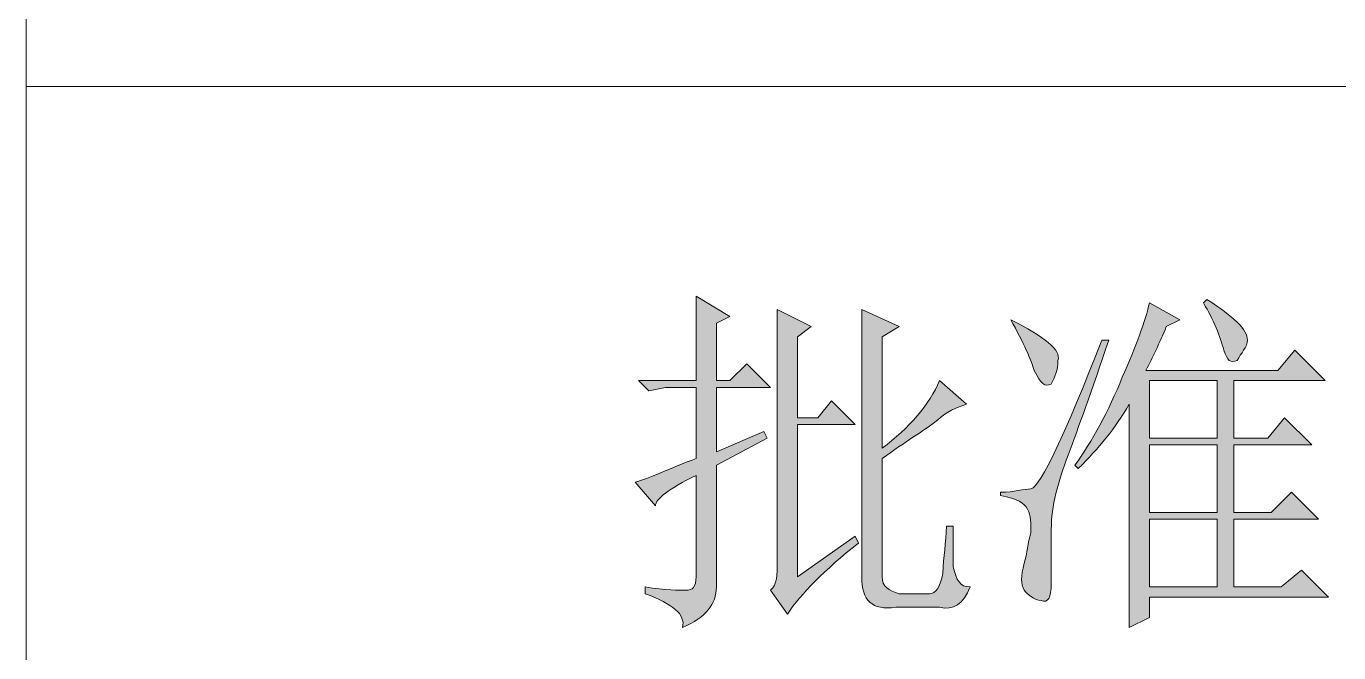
# Model space of a CAD drawing. Header units: millimetres. Extents: x 0 to 297, y 0 to 208.
# Drawn here: x 161.52 to 168.95, y 6.3 to 9.85 of the extents above; entities that cross this region are included whole.
import ezdxf

# ---------------------------------------------------------------- set-up
doc = ezdxf.new("R2010")
doc.units = ezdxf.units.MM

msp = doc.modelspace()

# ---------------------------------------------------------------- hatches: boundary and pattern name
h = msp.add_hatch(color=7)
edge = h.paths.add_edge_path(flags=0)
edge.add_spline(control_points=[(165.732883, 6.650865), (165.771336, 6.688965), (165.771336, 6.727418), (165.771336, 6.823374), (165.771336, 6.823374), (165.771336, 7.915574), (165.771336, 7.915574), (165.771336, 8.030579), (165.771336, 8.145585), (165.771336, 8.24154), (165.771336, 8.24154), (165.962894, 8.145585), (165.962894, 8.145585), (165.962894, 8.145585), (165.886342, 8.088082), (165.886342, 8.088082), (165.886342, 8.088082), (165.886342, 7.62806), (165.886342, 7.62806), (165.886342, 7.62806), (166.001347, 7.62806), (166.001347, 7.62806), (166.001347, 7.62806), (166.0779, 7.724015), (166.0779, 7.724015), (166.0779, 7.724015), (166.212308, 7.58996), (166.212308, 7.58996), (166.212308, 7.58996), (165.886342, 7.58996), (165.886342, 7.58996), (165.886342, 7.58996), (165.886342, 6.727418), (165.886342, 6.727418), (165.886342, 6.727418), (166.212308, 6.957429), (166.212308, 6.957429), (166.212308, 6.957429), (166.231358, 6.918976), (166.231358, 6.918976), (166.0398, 6.765871), (165.905392, 6.631463), (165.828839, 6.516457), (165.828839, 6.516457), (165.732883, 6.650865), (165.732883, 6.650865), (165.732883, 6.650865), (165.732883, 6.650865), (165.732883, 6.650865)], knot_values=[0, 0, 0, 0, 1, 1, 1, 2, 2, 2, 3, 3, 3, 4, 4, 4, 5, 5, 5, 6, 6, 6, 7, 7, 7, 8, 8, 8, 9, 9, 9, 10, 10, 10, 11, 11, 11, 12, 12, 12, 13, 13, 13, 14, 14, 14, 15, 15, 15, 16, 16, 16, 16], degree=3, periodic=1)
edge = h.paths.add_edge_path(flags=0)
edge.add_spline(control_points=[(166.250408, 6.727418), (166.250408, 6.727418), (166.250408, 7.934976), (166.250408, 7.934976), (166.250408, 8.030579), (166.250408, 8.126535), (166.250408, 8.24154), (166.250408, 8.24154), (166.461369, 8.145585), (166.461369, 8.145585), (166.461369, 8.145585), (166.365414, 8.088082), (166.365414, 8.088082), (166.365414, 8.088082), (166.365414, 7.455551), (166.365414, 7.455551), (166.518872, 7.570557), (166.633878, 7.704965), (166.691381, 7.839021), (166.691381, 7.839021), (166.844486, 7.704965), (166.844486, 7.704965), (166.786983, 7.685563), (166.729481, 7.666513), (166.671978, 7.60901), (166.595425, 7.551507), (166.499822, 7.494004), (166.365414, 7.398049), (166.365414, 7.398049), (166.365414, 6.727418), (166.365414, 6.727418), (166.365414, 6.669915), (166.403867, 6.650865), (166.461369, 6.631463), (166.461369, 6.631463), (166.633878, 6.631463), (166.633878, 6.631463), (166.671978, 6.631463), (166.691381, 6.669915), (166.710431, 6.746468), (166.710431, 6.842424), (166.729481, 6.918976), (166.729481, 7.014932), (166.729481, 7.014932), (166.767933, 7.014932), (166.767933, 7.014932), (166.767933, 6.938379), (166.767933, 6.861474), (166.767933, 6.784921), (166.786983, 6.708368), (166.806386, 6.669915), (166.863889, 6.669915), (166.825436, 6.57396), (166.767933, 6.53586), (166.691381, 6.55491), (166.691381, 6.55491), (166.442319, 6.55491), (166.442319, 6.55491), (166.307911, 6.53586), (166.250408, 6.593363), (166.250408, 6.727418), (166.250408, 6.727418), (166.250408, 6.727418), (166.250408, 6.727418), (166.250408, 6.727418), (166.250408, 6.727418), (166.250408, 6.727418)], knot_values=[0, 0, 0, 0, 1, 1, 1, 2, 2, 2, 3, 3, 3, 4, 4, 4, 5, 5, 5, 6, 6, 6, 7, 7, 7, 8, 8, 8, 9, 9, 9, 10, 10, 10, 11, 11, 11, 12, 12, 12, 13, 13, 13, 14, 14, 14, 15, 15, 15, 16, 16, 16, 17, 17, 17, 18, 18, 18, 19, 19, 19, 20, 20, 20, 21, 21, 21, 22, 22, 22, 22], degree=3, periodic=1)
edge = h.paths.add_edge_path(flags=0)
edge.add_spline(control_points=[(164.966297, 7.263993), (165.043203, 7.283043), (165.158208, 7.340899), (165.311314, 7.398049), (165.311314, 7.398049), (165.311314, 7.800568), (165.311314, 7.800568), (165.311314, 7.800568), (165.138806, 7.800568), (165.138806, 7.800568), (165.138806, 7.800568), (165.043203, 7.781518), (165.043203, 7.781518), (165.043203, 7.781518), (164.9857, 7.839021), (164.9857, 7.839021), (164.9857, 7.839021), (165.311314, 7.839021), (165.311314, 7.839021), (165.311314, 8.030579), (165.311314, 8.184038), (165.311314, 8.318093), (165.311314, 8.318093), (165.502872, 8.203088), (165.502872, 8.203088), (165.502872, 8.203088), (165.426319, 8.164988), (165.426319, 8.164988), (165.426319, 8.164988), (165.426319, 7.839021), (165.426319, 7.839021), (165.426319, 7.839021), (165.502872, 7.839021), (165.502872, 7.839021), (165.502872, 7.839021), (165.598828, 7.934976), (165.598828, 7.934976), (165.598828, 7.934976), (165.732883, 7.800568), (165.732883, 7.800568), (165.732883, 7.800568), (165.426319, 7.800568), (165.426319, 7.800568), (165.426319, 7.800568), (165.426319, 7.436501), (165.426319, 7.436501), (165.426319, 7.436501), (165.694783, 7.551507), (165.694783, 7.551507), (165.694783, 7.551507), (165.713833, 7.513054), (165.713833, 7.513054), (165.713833, 7.513054), (165.426319, 7.359949), (165.426319, 7.359949), (165.426319, 7.359949), (165.426319, 6.669915), (165.426319, 6.669915), (165.426319, 6.57396), (165.368817, 6.497407), (165.234761, 6.439904), (165.253811, 6.516457), (165.177258, 6.57396), (165.0238, 6.631463), (165.0238, 6.631463), (165.0238, 6.669915), (165.0238, 6.669915), (165.138806, 6.650865), (165.215711, 6.650865), (165.253811, 6.650865), (165.292264, 6.650865), (165.311314, 6.669915), (165.311314, 6.727418), (165.311314, 6.727418), (165.311314, 7.302446), (165.311314, 7.302446), (165.158208, 7.225893), (165.081303, 7.16839), (165.081303, 7.129938), (165.081303, 7.129938), (164.966297, 7.263993), (164.966297, 7.263993), (164.966297, 7.263993), (164.966297, 7.263993), (164.966297, 7.263993)], knot_values=[0, 0, 0, 0, 1, 1, 1, 2, 2, 2, 3, 3, 3, 4, 4, 4, 5, 5, 5, 6, 6, 6, 7, 7, 7, 8, 8, 8, 9, 9, 9, 10, 10, 10, 11, 11, 11, 12, 12, 12, 13, 13, 13, 14, 14, 14, 15, 15, 15, 16, 16, 16, 17, 17, 17, 18, 18, 18, 19, 19, 19, 20, 20, 20, 21, 21, 21, 22, 22, 22, 23, 23, 23, 24, 24, 24, 25, 25, 25, 26, 26, 26, 27, 27, 27, 28, 28, 28, 28], degree=3, periodic=1)
edge = h.paths.add_edge_path(flags=0)
edge.add_spline(control_points=[(167.764531, 6.439904), (167.764531, 6.631463), (167.764531, 6.746468), (167.764531, 6.803971), (167.764531, 6.803971), (167.764531, 7.704965), (167.764531, 7.704965), (167.687978, 7.570557), (167.592022, 7.455551), (167.477017, 7.340899), (167.477017, 7.340899), (167.457967, 7.359949), (167.457967, 7.359949), (167.553922, 7.494004), (167.649525, 7.666513), (167.726078, 7.858071), (167.802983, 8.030579), (167.860486, 8.184038), (167.879536, 8.279993), (167.879536, 8.279993), (168.052044, 8.184038), (168.052044, 8.184038), (168.052044, 8.184038), (167.975492, 8.145585), (167.975492, 8.145585), (167.937039, 8.049982), (167.898586, 7.973076), (167.860486, 7.896524), (167.860486, 7.896524), (168.607669, 7.896524), (168.607669, 7.896524), (168.607669, 7.896524), (168.703625, 8.011529), (168.703625, 8.011529), (168.703625, 8.011529), (168.876133, 7.839021), (168.876133, 7.839021), (168.876133, 7.839021), (168.358608, 7.839021), (168.358608, 7.839021), (168.358608, 7.839021), (168.358608, 7.513054), (168.358608, 7.513054), (168.358608, 7.513054), (168.550519, 7.513054), (168.550519, 7.513054), (168.550519, 7.513054), (168.646122, 7.62806), (168.646122, 7.62806), (168.646122, 7.62806), (168.799581, 7.474954), (168.799581, 7.474954), (168.799581, 7.474954), (168.358608, 7.474954), (168.358608, 7.474954), (168.358608, 7.474954), (168.358608, 7.091485), (168.358608, 7.091485), (168.358608, 7.091485), (168.569569, 7.091485), (168.569569, 7.091485), (168.569569, 7.091485), (168.684575, 7.20649), (168.684575, 7.20649), (168.684575, 7.20649), (168.837681, 7.053385), (168.837681, 7.053385), (168.837681, 7.053385), (168.358608, 7.053385), (168.358608, 7.053385), (168.358608, 7.053385), (168.358608, 6.669915), (168.358608, 6.669915), (168.358608, 6.669915), (168.627072, 6.669915), (168.627072, 6.669915), (168.627072, 6.669915), (168.742078, 6.765871), (168.742078, 6.765871), (168.742078, 6.765871), (168.895183, 6.612413), (168.895183, 6.612413), (168.895183, 6.612413), (167.879536, 6.612413), (167.879536, 6.612413), (167.879536, 6.612413), (167.879536, 6.497407), (167.879536, 6.497407), (167.879536, 6.497407), (167.764531, 6.439904), (167.764531, 6.439904), (167.764531, 6.439904), (167.764531, 6.439904), (167.764531, 6.439904)], knot_values=[0, 0, 0, 0, 1, 1, 1, 2, 2, 2, 3, 3, 3, 4, 4, 4, 5, 5, 5, 6, 6, 6, 7, 7, 7, 8, 8, 8, 9, 9, 9, 10, 10, 10, 11, 11, 11, 12, 12, 12, 13, 13, 13, 14, 14, 14, 15, 15, 15, 16, 16, 16, 17, 17, 17, 18, 18, 18, 19, 19, 19, 20, 20, 20, 21, 21, 21, 22, 22, 22, 23, 23, 23, 24, 24, 24, 25, 25, 25, 26, 26, 26, 27, 27, 27, 28, 28, 28, 29, 29, 29, 30, 30, 30, 31, 31, 31, 31], degree=3, periodic=1)
edge = h.paths.add_edge_path(flags=0)
edge.add_spline(control_points=[(168.263006, 7.839021), (168.263006, 7.839021), (167.879536, 7.839021), (167.879536, 7.839021), (167.879536, 7.839021), (167.879536, 7.513054), (167.879536, 7.513054), (167.879536, 7.513054), (168.263006, 7.513054), (168.263006, 7.513054), (168.263006, 7.513054), (168.263006, 7.839021), (168.263006, 7.839021), (168.263006, 7.839021), (168.263006, 7.839021), (168.263006, 7.839021)], knot_values=[0, 0, 0, 0, 1, 1, 1, 2, 2, 2, 3, 3, 3, 4, 4, 4, 5, 5, 5, 5], degree=3, periodic=1)
edge = h.paths.add_edge_path(flags=0)
edge.add_spline(control_points=[(167.879536, 7.474954), (167.879536, 7.474954), (167.879536, 7.091485), (167.879536, 7.091485), (167.879536, 7.091485), (168.263006, 7.091485), (168.263006, 7.091485), (168.263006, 7.091485), (168.263006, 7.474954), (168.263006, 7.474954), (168.263006, 7.474954), (167.879536, 7.474954), (167.879536, 7.474954), (167.879536, 7.474954), (167.879536, 7.474954), (167.879536, 7.474954)], knot_values=[0, 0, 0, 0, 1, 1, 1, 2, 2, 2, 3, 3, 3, 4, 4, 4, 5, 5, 5, 5], degree=3, periodic=1)
edge = h.paths.add_edge_path(flags=0)
edge.add_spline(control_points=[(167.879536, 7.053385), (167.879536, 7.053385), (167.879536, 6.669915), (167.879536, 6.669915), (167.879536, 6.669915), (168.263006, 6.669915), (168.263006, 6.669915), (168.263006, 6.669915), (168.263006, 7.053385), (168.263006, 7.053385), (168.263006, 7.053385), (167.879536, 7.053385), (167.879536, 7.053385), (167.879536, 7.053385), (167.879536, 7.053385), (167.879536, 7.053385)], knot_values=[0, 0, 0, 0, 1, 1, 1, 2, 2, 2, 3, 3, 3, 4, 4, 4, 5, 5, 5, 5], degree=3, periodic=1)
edge = h.paths.add_edge_path(flags=0)
edge.add_spline(control_points=[(168.1861, 8.279993), (168.1861, 8.279993), (168.205503, 8.299043), (168.205503, 8.299043), (168.358608, 8.203088), (168.435514, 8.126535), (168.435514, 8.069032), (168.435514, 8.030579), (168.397061, 7.992479), (168.378011, 7.954026), (168.339558, 7.934976), (168.320508, 7.954026), (168.301106, 8.011529), (168.282056, 8.088082), (168.243603, 8.184038), (168.1861, 8.279993), (168.1861, 8.279993), (168.1861, 8.279993), (168.1861, 8.279993), (168.1861, 8.279993), (168.1861, 8.279993), (168.1861, 8.279993)], knot_values=[0, 0, 0, 0, 1, 1, 1, 2, 2, 2, 3, 3, 3, 4, 4, 4, 5, 5, 5, 6, 6, 6, 7, 7, 7, 7], degree=3, periodic=1)
edge = h.paths.add_edge_path(flags=0)
edge.add_spline(control_points=[(167.0939, 8.184038), (167.285458, 8.088082), (167.381414, 8.011529), (167.362011, 7.954026), (167.362011, 7.896524), (167.342961, 7.858071), (167.323911, 7.819971), (167.285458, 7.800568), (167.266408, 7.819971), (167.227956, 7.896524), (167.208906, 7.954026), (167.170453, 8.049982), (167.0939, 8.184038), (167.0939, 8.184038), (167.0939, 8.184038), (167.0939, 8.184038), (167.0939, 8.184038), (167.0939, 8.184038), (167.0939, 8.184038)], knot_values=[0, 0, 0, 0, 1, 1, 1, 2, 2, 2, 3, 3, 3, 4, 4, 4, 5, 5, 5, 6, 6, 6, 6], degree=3, periodic=1)
edge = h.paths.add_edge_path(flags=0)
edge.add_spline(control_points=[(167.036397, 7.20649), (167.11295, 7.20649), (167.170453, 7.225893), (167.208906, 7.225893), (167.266408, 7.244943), (167.400464, 7.532457), (167.611072, 8.069032), (167.611072, 8.069032), (167.649525, 8.069032), (167.649525, 8.069032), (167.553922, 7.781518), (167.477017, 7.570557), (167.419514, 7.417451), (167.362011, 7.263993), (167.323911, 7.129938), (167.323911, 6.995882), (167.323911, 6.861474), (167.323911, 6.765871), (167.323911, 6.688965), (167.323911, 6.612413), (167.304508, 6.57396), (167.266408, 6.593363), (167.227956, 6.593363), (167.189503, 6.631463), (167.170453, 6.650865), (167.151403, 6.688965), (167.151403, 6.727418), (167.170453, 6.803971), (167.189503, 6.861474), (167.189503, 6.918976), (167.208906, 6.976479), (167.208906, 7.033982), (167.208906, 7.072435), (167.189503, 7.110888), (167.170453, 7.148988), (167.132, 7.16839), (167.036397, 7.18744), (167.036397, 7.18744), (167.036397, 7.20649), (167.036397, 7.20649), (167.036397, 7.20649), (167.036397, 7.20649), (167.036397, 7.20649)], knot_values=[0, 0, 0, 0, 1, 1, 1, 2, 2, 2, 3, 3, 3, 4, 4, 4, 5, 5, 5, 6, 6, 6, 7, 7, 7, 8, 8, 8, 9, 9, 9, 10, 10, 10, 11, 11, 11, 12, 12, 12, 13, 13, 13, 14, 14, 14, 14], degree=3, periodic=1)

# ---------------------------------------------------------------- linework, layer by layer
at = {"color": 7, "lineweight": 15}
for points in [[(161.516483, 26.870324), (161.516483, 3.737626)], [(161.516483, 26.870324), (161.516483, 3.737626)], [(161.516483, 9.506249), (238.178269, 9.506249)]]:
    msp.add_lwpolyline(points, dxfattribs=at)
at = {"color": 7, "lineweight": 0}
for points, knots in [([(164.966297, 7.263993), (165.043203, 7.283043), (165.158208, 7.340899), (165.311314, 7.398049), (165.311314, 7.398049), (165.311314, 7.800568), (165.311314, 7.800568), (165.311314, 7.800568), (165.138806, 7.800568), (165.138806, 7.800568), (165.138806, 7.800568), (165.043203, 7.781518), (165.043203, 7.781518), (165.043203, 7.781518), (164.9857, 7.839021), (164.9857, 7.839021), (164.9857, 7.839021), (165.311314, 7.839021), (165.311314, 7.839021), (165.311314, 8.030579), (165.311314, 8.184038), (165.311314, 8.318093), (165.311314, 8.318093), (165.502872, 8.203088), (165.502872, 8.203088), (165.502872, 8.203088), (165.426319, 8.164988), (165.426319, 8.164988), (165.426319, 8.164988), (165.426319, 7.839021), (165.426319, 7.839021), (165.426319, 7.839021), (165.502872, 7.839021), (165.502872, 7.839021), (165.502872, 7.839021), (165.598828, 7.934976), (165.598828, 7.934976), (165.598828, 7.934976), (165.732883, 7.800568), (165.732883, 7.800568), (165.732883, 7.800568), (165.426319, 7.800568), (165.426319, 7.800568), (165.426319, 7.800568), (165.426319, 7.436501), (165.426319, 7.436501), (165.426319, 7.436501), (165.694783, 7.551507), (165.694783, 7.551507), (165.694783, 7.551507), (165.713833, 7.513054), (165.713833, 7.513054), (165.713833, 7.513054), (165.426319, 7.359949), (165.426319, 7.359949), (165.426319, 7.359949), (165.426319, 6.669915), (165.426319, 6.669915), (165.426319, 6.57396), (165.368817, 6.497407), (165.234761, 6.439904), (165.253811, 6.516457), (165.177258, 6.57396), (165.0238, 6.631463), (165.0238, 6.631463), (165.0238, 6.669915), (165.0238, 6.669915), (165.138806, 6.650865), (165.215711, 6.650865), (165.253811, 6.650865), (165.292264, 6.650865), (165.311314, 6.669915), (165.311314, 6.727418), (165.311314, 6.727418), (165.311314, 7.302446), (165.311314, 7.302446), (165.158208, 7.225893), (165.081303, 7.16839), (165.081303, 7.129938), (165.081303, 7.129938), (164.966297, 7.263993), (164.966297, 7.263993), (164.966297, 7.263993), (164.966297, 7.263993), (164.966297, 7.263993)], [0, 0, 0, 0, 1, 1, 1, 2, 2, 2, 3, 3, 3, 4, 4, 4, 5, 5, 5, 6, 6, 6, 7, 7, 7, 8, 8, 8, 9, 9, 9, 10, 10, 10, 11, 11, 11, 12, 12, 12, 13, 13, 13, 14, 14, 14, 15, 15, 15, 16, 16, 16, 17, 17, 17, 18, 18, 18, 19, 19, 19, 20, 20, 20, 21, 21, 21, 22, 22, 22, 23, 23, 23, 24, 24, 24, 25, 25, 25, 26, 26, 26, 27, 27, 27, 28, 28, 28, 28]), ([(167.764531, 6.439904), (167.764531, 6.631463), (167.764531, 6.746468), (167.764531, 6.803971), (167.764531, 6.803971), (167.764531, 7.704965), (167.764531, 7.704965), (167.687978, 7.570557), (167.592022, 7.455551), (167.477017, 7.340899), (167.477017, 7.340899), (167.457967, 7.359949), (167.457967, 7.359949), (167.553922, 7.494004), (167.649525, 7.666513), (167.726078, 7.858071), (167.802983, 8.030579), (167.860486, 8.184038), (167.879536, 8.279993), (167.879536, 8.279993), (168.052044, 8.184038), (168.052044, 8.184038), (168.052044, 8.184038), (167.975492, 8.145585), (167.975492, 8.145585), (167.937039, 8.049982), (167.898586, 7.973076), (167.860486, 7.896524), (167.860486, 7.896524), (168.607669, 7.896524), (168.607669, 7.896524), (168.607669, 7.896524), (168.703625, 8.011529), (168.703625, 8.011529), (168.703625, 8.011529), (168.876133, 7.839021), (168.876133, 7.839021), (168.876133, 7.839021), (168.358608, 7.839021), (168.358608, 7.839021), (168.358608, 7.839021), (168.358608, 7.513054), (168.358608, 7.513054), (168.358608, 7.513054), (168.550519, 7.513054), (168.550519, 7.513054), (168.550519, 7.513054), (168.646122, 7.62806), (168.646122, 7.62806), (168.646122, 7.62806), (168.799581, 7.474954), (168.799581, 7.474954), (168.799581, 7.474954), (168.358608, 7.474954), (168.358608, 7.474954), (168.358608, 7.474954), (168.358608, 7.091485), (168.358608, 7.091485), (168.358608, 7.091485), (168.569569, 7.091485), (168.569569, 7.091485), (168.569569, 7.091485), (168.684575, 7.20649), (168.684575, 7.20649), (168.684575, 7.20649), (168.837681, 7.053385), (168.837681, 7.053385), (168.837681, 7.053385), (168.358608, 7.053385), (168.358608, 7.053385), (168.358608, 7.053385), (168.358608, 6.669915), (168.358608, 6.669915), (168.358608, 6.669915), (168.627072, 6.669915), (168.627072, 6.669915), (168.627072, 6.669915), (168.742078, 6.765871), (168.742078, 6.765871), (168.742078, 6.765871), (168.895183, 6.612413), (168.895183, 6.612413), (168.895183, 6.612413), (167.879536, 6.612413), (167.879536, 6.612413), (167.879536, 6.612413), (167.879536, 6.497407), (167.879536, 6.497407), (167.879536, 6.497407), (167.764531, 6.439904), (167.764531, 6.439904), (167.764531, 6.439904), (167.764531, 6.439904), (167.764531, 6.439904)], [0, 0, 0, 0, 1, 1, 1, 2, 2, 2, 3, 3, 3, 4, 4, 4, 5, 5, 5, 6, 6, 6, 7, 7, 7, 8, 8, 8, 9, 9, 9, 10, 10, 10, 11, 11, 11, 12, 12, 12, 13, 13, 13, 14, 14, 14, 15, 15, 15, 16, 16, 16, 17, 17, 17, 18, 18, 18, 19, 19, 19, 20, 20, 20, 21, 21, 21, 22, 22, 22, 23, 23, 23, 24, 24, 24, 25, 25, 25, 26, 26, 26, 27, 27, 27, 28, 28, 28, 29, 29, 29, 30, 30, 30, 31, 31, 31, 31]), ([(168.1861, 8.279993), (168.1861, 8.279993), (168.205503, 8.299043), (168.205503, 8.299043), (168.358608, 8.203088), (168.435514, 8.126535), (168.435514, 8.069032), (168.435514, 8.030579), (168.397061, 7.992479), (168.378011, 7.954026), (168.339558, 7.934976), (168.320508, 7.954026), (168.301106, 8.011529), (168.282056, 8.088082), (168.243603, 8.184038), (168.1861, 8.279993), (168.1861, 8.279993), (168.1861, 8.279993), (168.1861, 8.279993), (168.1861, 8.279993), (168.1861, 8.279993), (168.1861, 8.279993)], [0, 0, 0, 0, 1, 1, 1, 2, 2, 2, 3, 3, 3, 4, 4, 4, 5, 5, 5, 6, 6, 6, 7, 7, 7, 7]), ([(165.732883, 6.650865), (165.771336, 6.688965), (165.771336, 6.727418), (165.771336, 6.823374), (165.771336, 6.823374), (165.771336, 7.915574), (165.771336, 7.915574), (165.771336, 8.030579), (165.771336, 8.145585), (165.771336, 8.24154), (165.771336, 8.24154), (165.962894, 8.145585), (165.962894, 8.145585), (165.962894, 8.145585), (165.886342, 8.088082), (165.886342, 8.088082), (165.886342, 8.088082), (165.886342, 7.62806), (165.886342, 7.62806), (165.886342, 7.62806), (166.001347, 7.62806), (166.001347, 7.62806), (166.001347, 7.62806), (166.0779, 7.724015), (166.0779, 7.724015), (166.0779, 7.724015), (166.212308, 7.58996), (166.212308, 7.58996), (166.212308, 7.58996), (165.886342, 7.58996), (165.886342, 7.58996), (165.886342, 7.58996), (165.886342, 6.727418), (165.886342, 6.727418), (165.886342, 6.727418), (166.212308, 6.957429), (166.212308, 6.957429), (166.212308, 6.957429), (166.231358, 6.918976), (166.231358, 6.918976), (166.0398, 6.765871), (165.905392, 6.631463), (165.828839, 6.516457), (165.828839, 6.516457), (165.732883, 6.650865), (165.732883, 6.650865), (165.732883, 6.650865), (165.732883, 6.650865), (165.732883, 6.650865)], [0, 0, 0, 0, 1, 1, 1, 2, 2, 2, 3, 3, 3, 4, 4, 4, 5, 5, 5, 6, 6, 6, 7, 7, 7, 8, 8, 8, 9, 9, 9, 10, 10, 10, 11, 11, 11, 12, 12, 12, 13, 13, 13, 14, 14, 14, 15, 15, 15, 16, 16, 16, 16]), ([(166.250408, 6.727418), (166.250408, 6.727418), (166.250408, 7.934976), (166.250408, 7.934976), (166.250408, 8.030579), (166.250408, 8.126535), (166.250408, 8.24154), (166.250408, 8.24154), (166.461369, 8.145585), (166.461369, 8.145585), (166.461369, 8.145585), (166.365414, 8.088082), (166.365414, 8.088082), (166.365414, 8.088082), (166.365414, 7.455551), (166.365414, 7.455551), (166.518872, 7.570557), (166.633878, 7.704965), (166.691381, 7.839021), (166.691381, 7.839021), (166.844486, 7.704965), (166.844486, 7.704965), (166.786983, 7.685563), (166.729481, 7.666513), (166.671978, 7.60901), (166.595425, 7.551507), (166.499822, 7.494004), (166.365414, 7.398049), (166.365414, 7.398049), (166.365414, 6.727418), (166.365414, 6.727418), (166.365414, 6.669915), (166.403867, 6.650865), (166.461369, 6.631463), (166.461369, 6.631463), (166.633878, 6.631463), (166.633878, 6.631463), (166.671978, 6.631463), (166.691381, 6.669915), (166.710431, 6.746468), (166.710431, 6.842424), (166.729481, 6.918976), (166.729481, 7.014932), (166.729481, 7.014932), (166.767933, 7.014932), (166.767933, 7.014932), (166.767933, 6.938379), (166.767933, 6.861474), (166.767933, 6.784921), (166.786983, 6.708368), (166.806386, 6.669915), (166.863889, 6.669915), (166.825436, 6.57396), (166.767933, 6.53586), (166.691381, 6.55491), (166.691381, 6.55491), (166.442319, 6.55491), (166.442319, 6.55491), (166.307911, 6.53586), (166.250408, 6.593363), (166.250408, 6.727418), (166.250408, 6.727418), (166.250408, 6.727418), (166.250408, 6.727418), (166.250408, 6.727418), (166.250408, 6.727418), (166.250408, 6.727418)], [0, 0, 0, 0, 1, 1, 1, 2, 2, 2, 3, 3, 3, 4, 4, 4, 5, 5, 5, 6, 6, 6, 7, 7, 7, 8, 8, 8, 9, 9, 9, 10, 10, 10, 11, 11, 11, 12, 12, 12, 13, 13, 13, 14, 14, 14, 15, 15, 15, 16, 16, 16, 17, 17, 17, 18, 18, 18, 19, 19, 19, 20, 20, 20, 21, 21, 21, 22, 22, 22, 22]), ([(167.0939, 8.184038), (167.285458, 8.088082), (167.381414, 8.011529), (167.362011, 7.954026), (167.362011, 7.896524), (167.342961, 7.858071), (167.323911, 7.819971), (167.285458, 7.800568), (167.266408, 7.819971), (167.227956, 7.896524), (167.208906, 7.954026), (167.170453, 8.049982), (167.0939, 8.184038), (167.0939, 8.184038), (167.0939, 8.184038), (167.0939, 8.184038), (167.0939, 8.184038), (167.0939, 8.184038), (167.0939, 8.184038)], [0, 0, 0, 0, 1, 1, 1, 2, 2, 2, 3, 3, 3, 4, 4, 4, 5, 5, 5, 6, 6, 6, 6]), ([(167.036397, 7.20649), (167.11295, 7.20649), (167.170453, 7.225893), (167.208906, 7.225893), (167.266408, 7.244943), (167.400464, 7.532457), (167.611072, 8.069032), (167.611072, 8.069032), (167.649525, 8.069032), (167.649525, 8.069032), (167.553922, 7.781518), (167.477017, 7.570557), (167.419514, 7.417451), (167.362011, 7.263993), (167.323911, 7.129938), (167.323911, 6.995882), (167.323911, 6.861474), (167.323911, 6.765871), (167.323911, 6.688965), (167.323911, 6.612413), (167.304508, 6.57396), (167.266408, 6.593363), (167.227956, 6.593363), (167.189503, 6.631463), (167.170453, 6.650865), (167.151403, 6.688965), (167.151403, 6.727418), (167.170453, 6.803971), (167.189503, 6.861474), (167.189503, 6.918976), (167.208906, 6.976479), (167.208906, 7.033982), (167.208906, 7.072435), (167.189503, 7.110888), (167.170453, 7.148988), (167.132, 7.16839), (167.036397, 7.18744), (167.036397, 7.18744), (167.036397, 7.20649), (167.036397, 7.20649), (167.036397, 7.20649), (167.036397, 7.20649), (167.036397, 7.20649)], [0, 0, 0, 0, 1, 1, 1, 2, 2, 2, 3, 3, 3, 4, 4, 4, 5, 5, 5, 6, 6, 6, 7, 7, 7, 8, 8, 8, 9, 9, 9, 10, 10, 10, 11, 11, 11, 12, 12, 12, 13, 13, 13, 14, 14, 14, 14]), ([(168.263006, 7.839021), (168.263006, 7.839021), (167.879536, 7.839021), (167.879536, 7.839021), (167.879536, 7.839021), (167.879536, 7.513054), (167.879536, 7.513054), (167.879536, 7.513054), (168.263006, 7.513054), (168.263006, 7.513054), (168.263006, 7.513054), (168.263006, 7.839021), (168.263006, 7.839021), (168.263006, 7.839021), (168.263006, 7.839021), (168.263006, 7.839021)], [0, 0, 0, 0, 1, 1, 1, 2, 2, 2, 3, 3, 3, 4, 4, 4, 5, 5, 5, 5]), ([(167.879536, 7.474954), (167.879536, 7.474954), (167.879536, 7.091485), (167.879536, 7.091485), (167.879536, 7.091485), (168.263006, 7.091485), (168.263006, 7.091485), (168.263006, 7.091485), (168.263006, 7.474954), (168.263006, 7.474954), (168.263006, 7.474954), (167.879536, 7.474954), (167.879536, 7.474954), (167.879536, 7.474954), (167.879536, 7.474954), (167.879536, 7.474954)], [0, 0, 0, 0, 1, 1, 1, 2, 2, 2, 3, 3, 3, 4, 4, 4, 5, 5, 5, 5]), ([(167.879536, 7.053385), (167.879536, 7.053385), (167.879536, 6.669915), (167.879536, 6.669915), (167.879536, 6.669915), (168.263006, 6.669915), (168.263006, 6.669915), (168.263006, 6.669915), (168.263006, 7.053385), (168.263006, 7.053385), (168.263006, 7.053385), (167.879536, 7.053385), (167.879536, 7.053385), (167.879536, 7.053385), (167.879536, 7.053385), (167.879536, 7.053385)], [0, 0, 0, 0, 1, 1, 1, 2, 2, 2, 3, 3, 3, 4, 4, 4, 5, 5, 5, 5])]:
    msp.add_open_spline(points, degree=3, knots=knots, dxfattribs=at)

doc.saveas('drawing.dxf')
